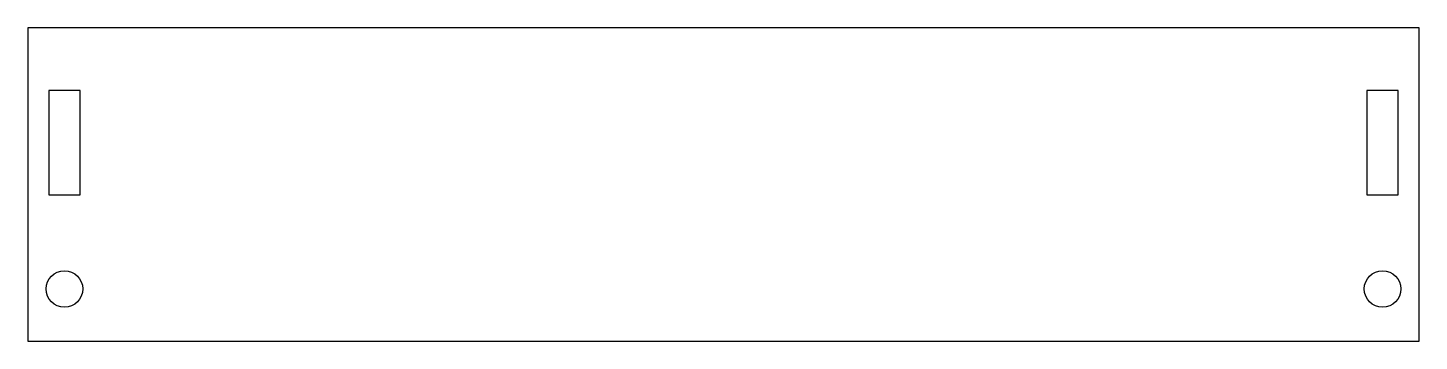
# Model space of a CAD drawing. Header units: millimetres. Extents: x -66 to 66, y -12 to 18.
import ezdxf

# ---------------------------------------------------------------- set-up
doc = ezdxf.new("R2010")
doc.units = ezdxf.units.MM

msp = doc.modelspace()

# ---------------------------------------------------------------- linework, layer by layer
at = {"color": 7, "linetype": 'Continuous', "lineweight": 25}
for p, q in [((66.5, 17.5), (-66.5, 17.5)), ((-66.5, 17.5), (-66.5, -12.5)), ((66.5, -12.5), (66.5, 17.5)), ((-64.5, 11.5), (-64.5, 1.5)), ((-61.5, 11.5), (-64.5, 11.5)), ((-61.5, 1.5), (-61.5, 11.5)), ((64.5, 11.5), (61.5, 11.5)), ((61.5, 11.5), (61.5, 1.5)), ((64.5, 1.5), (64.5, 11.5)), ((-64.5, 1.5), (-61.5, 1.5)), ((61.5, 1.5), (64.5, 1.5)), ((-66.5, -12.5), (66.5, -12.5))]:
    msp.add_line(p, q, dxfattribs=at)
for centre in [(-63, -7.5), (63, -7.5)]:
    msp.add_circle(centre, 1.75, dxfattribs=at)

doc.saveas('drawing.dxf')
